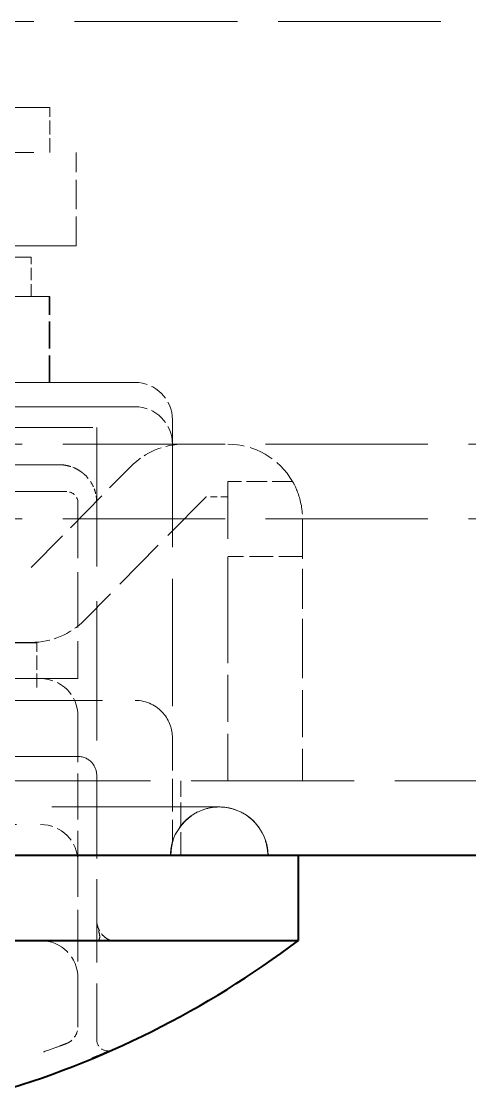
# Model space of a CAD drawing. Header units: millimetres. Extents: x 0 to 2378, y 0 to 1682.
# Drawn here: x 436.71 to 448.68, y 633.3 to 662.07 of the extents above; entities that cross this region are included whole.
import ezdxf

# ---------------------------------------------------------------- set-up
doc = ezdxf.new("R2010")
doc.units = ezdxf.units.MM
doc.header["$LTSCALE"] = 2
doc.linetypes.add('DASHED', pattern=[0.2067, 0.1654, -0.0413])
doc.layers.add('가려진 것(ISO)', color=2, linetype='DASHED', lineweight=18)
doc.layers.add('가시적인 것(ISO)', color=3, linetype='Continuous', lineweight=40)

msp = doc.modelspace()

# ---------------------------------------------------------------- linework, layer by layer
at = {"layer": '가려진 것(ISO)', "ltscale": 13.148004}
msp.add_line((367.4684, 662.0656), (720.7684, 662.0656), dxfattribs=at)
at = {"layer": '가려진 것(ISO)', "ltscale": 12.918983}
msp.add_line((437.4684, 659.7656), (420.4684, 659.7656), dxfattribs=at)
at = {"layer": '가려진 것(ISO)', "ltscale": 1.142718}
for p, q in [((437.4684, 658.5656), (437.4684, 659.7656)), ((437.1184, 644.2579), (437.1184, 645.4579))]:
    msp.add_line(p, q, dxfattribs=at)
at = {"layer": '가려진 것(ISO)', "ltscale": 13.642718}
for p, q in [((409.9684, 658.5656), (438.1679, 658.5656)), ((438.1679, 656.0656), (409.9684, 656.0656))]:
    msp.add_line(p, q, dxfattribs=at)
at = {"layer": '가려진 것(ISO)', "ltscale": 2.380771}
msp.add_line((438.1679, 656.0656), (438.1679, 658.5656), dxfattribs=at)
at = {"layer": '가려진 것(ISO)', "ltscale": 12.159042}
msp.add_line((436.9684, 655.7656), (420.9684, 655.7656), dxfattribs=at)
at = {"layer": '가려진 것(ISO)', "ltscale": 0.999866}
msp.add_line((436.9684, 654.7156), (436.9684, 655.7656), dxfattribs=at)
at = {"layer": '가려진 것(ISO)', "ltscale": 14.593666}
msp.add_line((437.4684, 654.7156), (424.4641, 654.7156), dxfattribs=at)
at = {"layer": '가려진 것(ISO)', "ltscale": 2.190301}
for p, q in [((437.4489, 652.4156), (437.4489, 654.7156)), ((437.4684, 652.4156), (437.4684, 654.7156))]:
    msp.add_line(p, q, dxfattribs=at)
at = {"layer": '가려진 것(ISO)', "ltscale": 14.178943}
msp.add_line((439.7418, 652.4156), (433.9684, 652.4156), dxfattribs=at)
at = {"layer": '가려진 것(ISO)', "ltscale": 13.645111}
msp.add_line((439.7418, 651.7656), (418.1951, 651.7656), dxfattribs=at)
at = {"layer": '가려진 것(ISO)', "ltscale": 10.2806}
msp.add_line((440.7418, 651.4156), (440.7418, 642.9156), dxfattribs=at)
at = {"layer": '가려진 것(ISO)', "ltscale": 12.349028}
msp.add_line((419.2184, 651.2156), (438.7184, 651.2156), dxfattribs=at)
at = {"layer": '가려진 것(ISO)', "ltscale": 11.248186}
msp.add_line((438.7184, 651.2156), (438.7184, 641.9156), dxfattribs=at)
at = {"layer": '가려진 것(ISO)', "ltscale": 13.10639}
for p, q in [((394.4684, 650.7656), (692.4684, 650.7656)), ((394.4684, 648.7656), (692.4684, 648.7656))]:
    msp.add_line(p, q, dxfattribs=at)
at = {"layer": '가려진 것(ISO)', "ltscale": 12.822332}
msp.add_line((420.2184, 650.2156), (437.7184, 650.2156), dxfattribs=at)
at = {"layer": '가려진 것(ISO)', "ltscale": 3.613395}
msp.add_line((436.9684, 647.4656), (439.6309, 650.1689), dxfattribs=at)
at = {"layer": '가려진 것(ISO)', "ltscale": 0.002863}
msp.add_line((437.7185, 650.2156), (437.7208, 650.2155), dxfattribs=at)
at = {"layer": '가려진 것(ISO)', "ltscale": 5.983681}
msp.add_line((442.2184, 645.7656), (442.2184, 649.7656), dxfattribs=at)
at = {"layer": '가려진 것(ISO)', "ltscale": 1.649416}
msp.add_line((443.9505, 649.7656), (442.2184, 649.7656), dxfattribs=at)
at = {"layer": '가려진 것(ISO)', "ltscale": 13.602929}
msp.add_line((437.9184, 649.4964), (420.0184, 649.4964), dxfattribs=at)
at = {"layer": '가려진 것(ISO)', "ltscale": 4.410877}
msp.add_line((441.6434, 649.3622), (438.3934, 646.0622), dxfattribs=at)
at = {"layer": '가려진 것(ISO)', "ltscale": 0.547531}
msp.add_line((442.2184, 649.3622), (441.6434, 649.3622), dxfattribs=at)
at = {"layer": '가려진 것(ISO)', "ltscale": 4.475937}
msp.add_line((438.2184, 649.1964), (438.2184, 644.4964), dxfattribs=at)
at = {"layer": '가려진 것(ISO)', "ltscale": 3.230502}
msp.add_line((444.2184, 648.7656), (444.2184, 645.7656), dxfattribs=at)
at = {"layer": '가려진 것(ISO)', "ltscale": 1.904597}
for p, q in [((444.2184, 647.7656), (442.2184, 647.7656)), ((440.9684, 639.7656), (440.9684, 641.7656))]:
    msp.add_line(p, q, dxfattribs=at)
at = {"layer": '가려진 것(ISO)', "ltscale": 12.901145}
for p, q in [((420.9684, 647.4656), (436.9684, 647.4656)), ((436.9684, 645.4656), (420.9684, 645.4656))]:
    msp.add_line(p, q, dxfattribs=at)
at = {"layer": '가려진 것(ISO)', "ltscale": 3.809293}
for p, q in [((442.2184, 641.7656), (442.2184, 645.7656)), ((444.2184, 645.7656), (444.2184, 641.7656))]:
    msp.add_line(p, q, dxfattribs=at)
at = {"layer": '가려진 것(ISO)', "ltscale": 10.426948}
for p, q in [((437.1184, 645.4579), (432.9684, 645.4579)), ((432.9684, 644.2579), (437.1184, 644.2579))]:
    msp.add_line(p, q, dxfattribs=at)
at = {"layer": '가려진 것(ISO)', "ltscale": 14.058893}
msp.add_line((438.2184, 644.4964), (419.7184, 644.4964), dxfattribs=at)
at = {"layer": '가려진 것(ISO)', "ltscale": 13.164933}
msp.add_line((418.1951, 643.9156), (439.7418, 643.9156), dxfattribs=at)
at = {"layer": '가려진 것(ISO)', "ltscale": 3.714058}
msp.add_line((438.2184, 643.4964), (438.2184, 639.5964), dxfattribs=at)
at = {"layer": '가려진 것(ISO)', "ltscale": 2.648911}
msp.add_line((440.7418, 642.9156), (440.7418, 640.134), dxfattribs=at)
at = {"layer": '가려진 것(ISO)', "ltscale": 11.784485}
msp.add_line((419.7184, 642.4156), (438.2184, 642.4156), dxfattribs=at)
at = {"layer": '가려진 것(ISO)', "ltscale": 6.734389}
msp.add_line((438.7184, 641.9156), (438.7184, 634.8441), dxfattribs=at)
at = {"layer": '가려진 것(ISO)', "ltscale": 13.15312}
msp.add_line((717.4684, 641.7656), (369.4684, 641.7656), dxfattribs=at)
at = {"layer": '가려진 것(ISO)', "ltscale": 13.501001}
msp.add_line((441.9884, 641.0656), (415.9484, 641.0656), dxfattribs=at)
at = {"layer": '가려진 것(ISO)', "ltscale": 0.4437}
msp.add_line((441.9968, 641.0656), (441.9884, 641.0656), dxfattribs=at)
at = {"layer": '가려진 것(ISO)', "ltscale": 10.387179}
msp.add_line((433.1378, 640.5964), (437.2184, 640.5964), dxfattribs=at)
at = {"layer": '가려진 것(ISO)', "ltscale": 4.184946}
msp.add_line((438.2184, 635.202), (438.2184, 639.5964), dxfattribs=at)
at = {"layer": '가려진 것(ISO)', "ltscale": 1.495845}
for centre in [(439.7418, 651.4156), (439.7418, 650.7656), (437.2184, 643.4964), (437.2184, 639.5964)]:
    msp.add_arc(centre, 1, 0, 90, dxfattribs=at)
at = {"layer": '가려진 것(ISO)', "ltscale": 1.510383}
msp.add_arc((441.0558, 648.7656), 2, 90.00004, 135.43736, dxfattribs=at)
at = {"layer": '가려진 것(ISO)', "ltscale": 1.994492}
msp.add_arc((442.2184, 648.7656), 2, 30, 89.99996, dxfattribs=at)
at = {"layer": '가려진 것(ISO)', "ltscale": 0.448684}
msp.add_arc((437.9184, 649.1964), 0.3, 0, 90, dxfattribs=at)
at = {"layer": '가려진 것(ISO)', "ltscale": 1.510385}
msp.add_arc((436.9684, 647.4656), 2, 270, 315.43736, dxfattribs=at)
at = {"layer": '가려진 것(ISO)', "ltscale": 1.944629}
for start, end in [(90, 180), (0, 90)]:
    msp.add_arc((441.9968, 639.7656), 1.3, start, end, dxfattribs=at)
at = {"layer": '가려진 것(ISO)', "ltscale": 1.818979}
msp.add_arc((437.2184, 636.4964), 1, 0, 90, dxfattribs=at)
at = {"layer": '가려진 것(ISO)', "ltscale": 0.567943}
msp.add_arc((439.0184, 634.8441), 0.3, 180, 293.91653, dxfattribs=at)
at = {"layer": '가려진 것(ISO)', "ltscale": 0.244961}
msp.add_ellipse((439.0342, 637.4964), major_axis=(0.3158, 0), ratio=0.00001, start_param=3.1416052, end_param=3.5468882, dxfattribs=at)
at = {"layer": '가려진 것(ISO)', "ltscale": 0.909656}
msp.add_open_spline([(438.3775, 649.9677), (438.3652, 649.9784), (438.3525, 649.989), (438.3393, 649.9994), (438.3107, 650.0221), (438.2799, 650.044), (438.2468, 650.0646), (438.2137, 650.0852), (438.1783, 650.1046), (438.1402, 650.1223), (438.1021, 650.14), (438.0613, 650.1561), (438.0177, 650.1697), (437.974, 650.1834), (437.9275, 650.1948), (437.8776, 650.2028), (437.8278, 650.2108), (437.7746, 650.2156), (437.7184, 650.2156)], degree=3, knots=[0.63610826, 0.63610826, 0.63610826, 0.63610826, 0.66666667, 0.66666667, 0.66666667, 0.73333333, 0.73333333, 0.73333333, 0.8, 0.8, 0.8, 0.86666667, 0.86666667, 0.86666667, 0.93333333, 0.93333333, 0.93333333, 1, 1, 1, 1], dxfattribs=at)
at = {"layer": '가려진 것(ISO)', "ltscale": 0.625165}
msp.add_open_spline([(437.7828, 650.2135), (437.926, 650.2043), (438.0664, 650.1642), (438.2113, 650.0859), (438.2284, 650.076), (438.2453, 650.0655)], degree=3, knots=[0, 0, 0, 0, 0.057559558, 0.057559558, 0.065405946, 0.065405946, 0.065405946, 0.065405946], dxfattribs=at)
at = {"layer": '가려진 것(ISO)', "ltscale": 0.498505}
msp.add_open_spline([(438.3775, 649.9677), (438.4279, 649.9235), (438.4753, 649.873), (438.563, 649.7562), (438.6033, 649.6885), (438.6356, 649.6141)], degree=3, knots=[0, 0, 0, 0, 0.025535917, 0.025535917, 0.052246038, 0.052246038, 0.052246038, 0.052246038], dxfattribs=at)
at = {"layer": '가려진 것(ISO)', "ltscale": 0.4037}
msp.add_open_spline([(438.7184, 649.2156), (438.7184, 649.2444), (438.7172, 649.2728), (438.7148, 649.3004), (438.7125, 649.3279), (438.7091, 649.3547), (438.7046, 649.3812), (438.7002, 649.4077), (438.6947, 649.4338), (438.6882, 649.4596), (438.6817, 649.4853), (438.6743, 649.5106), (438.6657, 649.5362), (438.657, 649.5617), (438.6471, 649.5876), (438.6357, 649.6138), (438.6357, 649.6139), (438.6356, 649.614), (438.6356, 649.6141)], degree=3, knots=[0, 0, 0, 0, 0.06666667, 0.06666667, 0.06666667, 0.13333333, 0.13333333, 0.13333333, 0.2, 0.2, 0.2, 0.26666667, 0.26666667, 0.26666667, 0.33333333, 0.33333333, 0.33333333, 0.33358734, 0.33358734, 0.33358734, 0.33358734], dxfattribs=at)
at = {"layer": '가려진 것(ISO)', "ltscale": 2.766941}
msp.add_open_spline([(443.9505, 649.7656), (443.9754, 649.728), (444.0127, 649.6717), (444.1511, 649.3122), (444.2182, 649.0622), (444.2184, 648.7656)], degree=3, knots=[-0.61266995, -0.61266995, -0.61266995, -0.61266995, -0.46636399, -0.46636399, -0.33262756, -0.33262756, -0.33262756, -0.33262756], dxfattribs=at)
at = {"layer": '가려진 것(ISO)', "ltscale": 0.165306}
msp.add_open_spline([(438.7036, 649.3873), (438.7133, 649.3315), (438.7184, 649.2733), (438.7184, 649.2156)], degree=3, dxfattribs=at)
at = {"layer": '가려진 것(ISO)', "ltscale": 4.766037}
msp.add_open_spline([(440.7418, 642.9156), (440.7418, 643.137), (440.6638, 643.3809), (440.3232, 643.7691), (440.061, 643.9156), (439.7418, 643.9156)], degree=3, knots=[-1.43309057, -1.43309057, -1.43309057, -1.43309057, -1.19562768, -1.19562768, -0.95816479, -0.95816479, -0.95816479, -0.95816479], dxfattribs=at)
at = {"layer": '가려진 것(ISO)', "ltscale": 3.030107}
msp.add_open_spline([(438.2184, 642.4156), (438.3768, 642.4156), (438.5086, 642.3428), (438.6795, 642.1484), (438.7184, 642.0262), (438.7184, 641.9156)], degree=3, knots=[0.59163886, 0.59163886, 0.59163886, 0.59163886, 0.74189874, 0.74189874, 0.89215861, 0.89215861, 0.89215861, 0.89215861], dxfattribs=at)
at = {"layer": '가려진 것(ISO)', "ltscale": 1.945312}
msp.add_open_spline([(440.6884, 639.7656), (440.6884, 639.9022), (440.7102, 640.0386), (440.7523, 640.1681), (440.7945, 640.2976), (440.8572, 640.4202), (440.9369, 640.5299), (441.0166, 640.6395), (441.1132, 640.7363), (441.2228, 640.8162), (441.3325, 640.8961), (441.4552, 640.959), (441.5849, 641.0013), (441.7146, 641.0437), (441.8513, 641.0656), (441.9884, 641.0656)], degree=3, knots=[0, 0, 0, 0, 0.2, 0.2, 0.2, 0.4, 0.4, 0.4, 0.6, 0.6, 0.6, 0.8, 0.8, 0.8, 1, 1, 1, 1], dxfattribs=at)
at = {"layer": '가려진 것(ISO)', "ltscale": 1.945254}
msp.add_open_spline([(441.9884, 641.0656), (442.1255, 641.0656), (442.2622, 641.0437), (442.392, 641.0013), (442.5217, 640.959), (442.6444, 640.8961), (442.754, 640.8162), (442.8637, 640.7363), (442.9603, 640.6396), (443.04, 640.5299), (443.1197, 640.4202), (443.1824, 640.2976), (443.2246, 640.1681), (443.2667, 640.0386), (443.2884, 639.9022), (443.2884, 639.7656)], degree=3, knots=[0, 0, 0, 0, 0.2, 0.2, 0.2, 0.4, 0.4, 0.4, 0.6, 0.6, 0.6, 0.8, 0.8, 0.8, 1, 1, 1, 1], dxfattribs=at)
at = {"layer": '가려진 것(ISO)', "ltscale": 0.876426}
msp.add_open_spline([(438.744, 637.4964), (438.7609, 637.4964), (438.7815, 637.5115), (438.8047, 637.5843), (438.7978, 637.6393), (438.778, 637.7326), (438.7628, 637.7843), (438.7424, 637.8628), (438.7358, 637.8898), (438.7255, 637.943), (438.7214, 637.9695), (438.7195, 637.9964)], degree=3, knots=[0.000001, 0.000001, 0.000001, 0.000001, 0.02448974, 0.02448974, 0.0544278, 0.0544278, 0.08463518, 0.08463518, 0.09880659, 0.09880659, 0.11135374, 0.11135374, 0.11135374, 0.11135374], dxfattribs=at)
at = {"layer": '가려진 것(ISO)', "ltscale": 0.770554}
msp.add_open_spline([(438.7195, 637.9964), (438.723, 637.9453), (438.7356, 637.8909), (438.7672, 637.8096), (438.7796, 637.7832), (438.8148, 637.7194), (438.8397, 637.6835), (438.9077, 637.6037), (438.9546, 637.5636), (439.051, 637.5098), (439.0975, 637.4964), (439.1401, 637.4964)], degree=3, knots=[0.000001834, 0.000001834, 0.000001834, 0.000001834, 0.015415401, 0.015415401, 0.02328266, 0.02328266, 0.035523841, 0.035523841, 0.053895909, 0.053895909, 0.071218311, 0.071218311, 0.071218311, 0.071218311], dxfattribs=at)
at = {"layer": '가려진 것(ISO)', "ltscale": 0.575659}
msp.add_open_spline([(437.8952, 634.7344), (437.9582, 634.7582), (438.0151, 634.7941), (438.0635, 634.8403), (438.1119, 634.8864), (438.1514, 634.9432), (438.178, 635.0052), (438.2046, 635.0672), (438.2184, 635.1344), (438.2184, 635.202)], degree=3, knots=[0.00000003, 0.00000003, 0.00000003, 0.00000003, 0.33333333, 0.33333333, 0.33333333, 0.66666667, 0.66666667, 0.66666667, 1, 1, 1, 1], dxfattribs=at)
at = {"layer": '가려진 것(ISO)', "ltscale": 13.193406}
msp.add_open_spline([(431.9914, 633.2992), (432.4221, 633.3506), (432.8376, 633.4114), (433.2375, 633.4794), (433.6374, 633.5474), (434.0217, 633.6226), (434.3846, 633.7016), (434.7474, 633.7805), (435.0888, 633.8632), (435.4046, 633.9456), (435.7203, 634.0281), (436.0105, 634.1103), (436.2718, 634.1885), (436.5332, 634.2667), (436.7657, 634.3409), (436.968, 634.4078), (437.1702, 634.4746), (437.3421, 634.5343), (437.4799, 634.5831), (437.6177, 634.632), (437.7214, 634.67), (437.7898, 634.6953), (437.8582, 634.7205), (437.8914, 634.733), (437.8952, 634.7344)], degree=3, knots=[0, 0, 0, 0, 0.125, 0.125, 0.125, 0.25, 0.25, 0.25, 0.375, 0.375, 0.375, 0.5, 0.5, 0.5, 0.625, 0.625, 0.625, 0.75, 0.75, 0.75, 0.875, 0.875, 0.875, 1, 1, 1, 1], dxfattribs=at)
at = {"layer": '가려진 것(ISO)', "ltscale": 0.020061}
msp.add_open_spline([(439.122, 634.5625), (439.1251, 634.5637), (439.1281, 634.5648), (439.1326, 634.5667), (439.1342, 634.5673), (439.1365, 634.5683), (439.1373, 634.5686), (439.1382, 634.569), (439.1385, 634.5691), (439.1388, 634.5693), (439.139, 634.5694), (439.1394, 634.5696), (439.1396, 634.5696), (439.1399, 634.5698), (439.14, 634.5698), (439.1401, 634.5699)], degree=3, knots=[0, 0, 0, 0, 0.0009744951, 0.0009744951, 0.0014672886, 0.0014672886, 0.0017285839, 0.0017285839, 0.0018084557, 0.0018084557, 0.0018762776, 0.0018762776, 0.0019903639, 0.0019903639, 0.0021149523, 0.0021149523, 0.0021149523, 0.0021149523], dxfattribs=at)
at = {"layer": '가려진 것(ISO)', "ltscale": 1.643999}
msp.add_open_spline([(437.1053, 633.7716), (436.765, 633.6549), (436.3863, 633.5334), (435.9764, 633.4141)], degree=3, dxfattribs=at)
at = {"layer": '가시적인 것(ISO)'}
for p, q in [((719.4684, 639.7656), (367.4684, 639.7656)), ((444.1059, 637.4964), (444.1059, 639.7656))]:
    msp.add_line(p, q, dxfattribs=at)
msp.add_arc((428.9684, 657.5056), 25.09, 286.01284, 307.10854, dxfattribs=at)
for points, knots in [([(431.9684, 637.4964), (432.4051, 637.4964), (432.8368, 637.4964), (433.6859, 637.4964), (434.1026, 637.4964), (435.3283, 637.4964), (436.1071, 637.4964), (437.3294, 637.4964), (437.7972, 637.4964), (439.1326, 637.4964), (439.9292, 637.4964), (441.3282, 637.4964), (441.9285, 637.4964), (442.432, 637.4964)], [-1.4345196, -1.4345196, -1.4345196, -1.4345196, -1.3002693, -1.3002693, -1.1658564, -1.1658564, -0.8969451, -0.8969451, -0.7176518, -0.7176518, -0.3586651, -0.3586651, -0.000001, -0.000001, -0.000001, -0.000001]), ([(442.432, 637.4964), (442.7106, 637.4964), (442.9549, 637.4964), (443.3735, 637.4964), (443.548, 637.4964), (443.9666, 637.4964), (444.0502, 637.4964), (444.1059, 637.4964)], [-0.79365146, -0.79365146, -0.79365146, -0.79365146, -0.59526888, -0.59526888, -0.39685764, -0.39685764, -0.000001, -0.000001, -0.000001, -0.000001])]:
    msp.add_open_spline(points, degree=3, knots=knots, dxfattribs=at)
msp.add_open_spline([(439.0106, 634.5129), (438.9201, 634.4734), (438.7812, 634.4132), (438.5988, 634.3374)], degree=3, dxfattribs=at)

doc.saveas('drawing.dxf')
